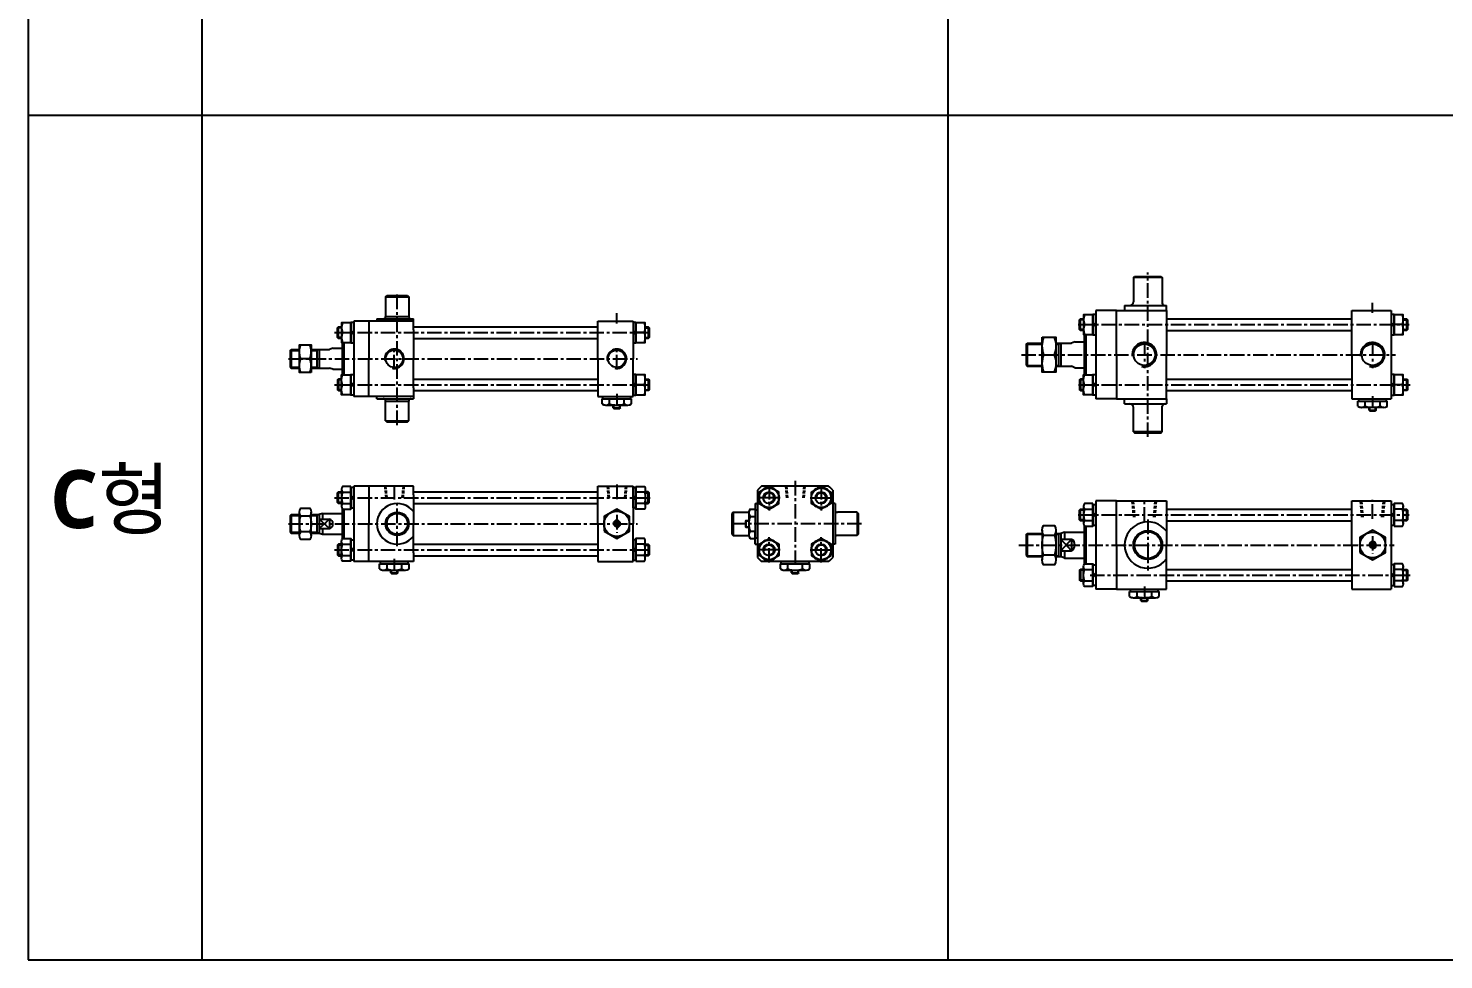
# Model space of a CAD drawing. Extents: x -819 to 4840, y 0 to 3452.
# Drawn here: x 0 to 1222, y 1846 to 2649 of the extents above; entities that cross this region are included whole.
import ezdxf

# ---------------------------------------------------------------- set-up
doc = ezdxf.new("R2010")
doc.units = 0
doc.header["$LTSCALE"] = 10
doc.header["$MEASUREMENT"] = 0
doc.linetypes.add('CENTER', pattern=[2, 1.25, -0.25, 0.25, -0.25])
doc.linetypes.add('HIDDEN', pattern=[0.375, 0.25, -0.125])
doc.layers.get('0').update_dxf_attribs({"linetype": 'CONTINUOUS'})
for name, color, linetype in [('CENTER', 1, 'CENTER'), ('DIM', 2, 'CONTINUOUS'), ('ML', 7, 'CONTINUOUS'), ('THIN', 3, 'CONTINUOUS')]:
    doc.layers.add(name, color=color, linetype=linetype)
doc.styles.add('문자', font='romans.shx')

msp = doc.modelspace()

# ---------------------------------------------------------------- linework, layer by layer
for p, q in [((0, 3452.3), (0, 1845.5)), ((150, 1845.5), (150, 3452.3)), ((794, 1845.5), (794, 3452.3)), ((0, 2573.9), (4840.2, 2573.9)), ((504.9, 2321.5), (505.4, 2321)), ((504.9, 2321.5), (510.9, 2321.5)), ((505.4, 2321), (510.4, 2321)), ((510.9, 2321.5), (510.4, 2321)), ((1157.2, 2319.5), (1157.7, 2319)), ((1157.2, 2319.5), (1163.2, 2319.5)), ((1157.7, 2319), (1162.7, 2319)), ((1163.2, 2319.5), (1162.7, 2319)), ((619.4, 2224.5), (618.9, 2224)), ((618.9, 2224), (618.9, 2219)), ((619.4, 2224.5), (619.4, 2218.5)), ((619.4, 2218.5), (618.9, 2219)), ((312.9, 2179.1), (313.4, 2178.6)), ((312.9, 2179.1), (318.9, 2179.1)), ((313.4, 2178.6), (318.4, 2178.6)), ((318.9, 2179.1), (318.4, 2178.6)), ((658.8, 2179.1), (659.3, 2178.6)), ((658.8, 2179.1), (664.8, 2179.1)), ((659.3, 2178.6), (664.3, 2178.6)), ((664.8, 2179.1), (664.3, 2178.6)), ((960.2, 2155.3), (960.7, 2154.8)), ((960.2, 2155.3), (966.2, 2155.3)), ((960.7, 2154.8), (965.7, 2154.8)), ((966.2, 2155.3), (965.7, 2154.8)), ((0, 1845.5), (4840.2, 1845.5))]:
    msp.add_line(p, q)
at = {"color": 7, "linetype": 'Continuous'}
for p, q in [((495.2, 2325), (495.2, 2329.4)), ((495.2, 2329.4), (507.9, 2329.4)), ((495.9, 2331.4), (519.9, 2331.4)), ((495.9, 2329.4), (495.9, 2331.4)), ((498.4, 2324), (517.4, 2324)), ((501.6, 2325), (501.6, 2329.4)), ((504.9, 2321.5), (504.9, 2324)), ((507.9, 2329.4), (520.6, 2329.4)), ((510.9, 2321.5), (510.9, 2324)), ((514.3, 2325), (514.3, 2329.4)), ((519.9, 2329.4), (519.9, 2331.4)), ((520.6, 2325), (520.6, 2329.4)), ((1147.5, 2323), (1147.5, 2327.4)), ((1147.5, 2327.4), (1160.2, 2327.4)), ((1148.2, 2329.4), (1172.2, 2329.4)), ((1148.2, 2327.4), (1148.2, 2329.4)), ((1150.7, 2322), (1169.8, 2322)), ((1153.9, 2323), (1153.9, 2327.4)), ((1157.2, 2319.5), (1157.2, 2322)), ((1160.2, 2327.4), (1172.9, 2327.4)), ((1163.2, 2319.5), (1163.2, 2322)), ((1166.6, 2323), (1166.6, 2327.4)), ((1172.2, 2327.4), (1172.2, 2329.4)), ((1172.9, 2323), (1172.9, 2327.4)), ((619.4, 2224.5), (621.9, 2224.5)), ((621.9, 2231), (621.9, 2212)), ((622.9, 2234.2), (627.3, 2234.2)), ((622.9, 2227.8), (627.3, 2227.8)), ((627.3, 2234.2), (627.3, 2221.5)), ((627.3, 2233.5), (629.3, 2233.5)), ((629.3, 2233.5), (629.3, 2209.5)), ((619.4, 2218.5), (621.9, 2218.5)), ((622.9, 2215.1), (627.3, 2215.1)), ((627.3, 2221.5), (627.3, 2208.8)), ((622.9, 2208.8), (627.3, 2208.8)), ((627.3, 2209.5), (629.3, 2209.5)), ((303.2, 2182.6), (303.2, 2187)), ((303.2, 2187), (315.9, 2187)), ((303.2, 2187), (315.9, 2187)), ((303.9, 2189), (327.9, 2189)), ((303.9, 2187), (303.9, 2189)), ((309.6, 2182.6), (309.6, 2187)), ((315.9, 2187), (328.6, 2187)), ((315.9, 2187), (328.6, 2187)), ((322.3, 2182.6), (322.3, 2187)), ((327.9, 2187), (327.9, 2189)), ((328.6, 2182.6), (328.6, 2187)), ((649.1, 2182.6), (649.1, 2187)), ((649.1, 2187), (661.8, 2187)), ((649.1, 2187), (661.8, 2187)), ((649.8, 2189), (673.8, 2189)), ((649.8, 2187), (649.8, 2189)), ((655.5, 2182.6), (655.5, 2187)), ((661.8, 2187), (674.5, 2187)), ((661.8, 2187), (674.5, 2187)), ((668.2, 2182.6), (668.2, 2187)), ((673.8, 2187), (673.8, 2189)), ((674.5, 2182.6), (674.5, 2187)), ((306.4, 2181.6), (325.4, 2181.6)), ((312.9, 2179.1), (312.9, 2181.6)), ((318.9, 2179.1), (318.9, 2181.6)), ((652.3, 2181.6), (671.3, 2181.6)), ((658.8, 2179.1), (658.8, 2181.6)), ((664.8, 2179.1), (664.8, 2181.6)), ((950.5, 2158.8), (950.5, 2163.2)), ((950.5, 2163.2), (963.2, 2163.2)), ((950.5, 2163.2), (963.2, 2163.2)), ((951.2, 2165.2), (975.2, 2165.2)), ((951.2, 2163.2), (951.2, 2165.2)), ((956.9, 2158.8), (956.9, 2163.2)), ((963.2, 2163.2), (975.9, 2163.2)), ((963.2, 2163.2), (975.9, 2163.2)), ((969.6, 2158.8), (969.6, 2163.2)), ((975.2, 2163.2), (975.2, 2165.2)), ((975.9, 2158.8), (975.9, 2163.2)), ((953.7, 2157.8), (972.8, 2157.8)), ((960.2, 2155.3), (960.2, 2157.8)), ((966.2, 2155.3), (966.2, 2157.8))]:
    msp.add_line(p, q, dxfattribs=at)
for points in [[(496.9, 2215.1), (507.9, 2208.8), (518.9, 2215.1), (518.9, 2227.8), (507.9, 2234.2), (496.9, 2227.8)], [(507.1, 2223), (506.2, 2221.5), (507.1, 2220), (508.8, 2220), (509.7, 2221.5), (508.8, 2223)], [(1149.2, 2196.9), (1160.2, 2190.5), (1171.2, 2196.9), (1171.2, 2209.6), (1160.2, 2215.9), (1149.2, 2209.6)], [(1159.4, 2204.7), (1158.5, 2203.2), (1159.4, 2201.7), (1161.1, 2201.7), (1162, 2203.2), (1161.1, 2204.7)]]:
    msp.add_lwpolyline(points, close=True, dxfattribs=at)
for centre, radius in [((507.9, 2221.5), 11), ((507.9, 2221.5), 2.5), ((1160.2, 2203.2), 11), ((1160.2, 2203.2), 2.5)]:
    msp.add_circle(centre, radius, dxfattribs=at)
for centre, radius, start, end in [((498.4, 2329.6), 5.62, 235.6158, 270), ((498.4, 2329.6), 5.62, 235.6158, 304.3842), ((507.9, 2345), 21, 252.412, 270), ((507.9, 2345), 21, 270, 287.588), ((517.4, 2329.6), 5.62, 235.6158, 304.3842), ((1150.7, 2327.6), 5.62, 235.6158, 270), ((1150.7, 2327.6), 5.62, 235.6158, 304.3842), ((1160.2, 2343), 21, 252.412, 270), ((1160.2, 2343), 21, 270, 287.588), ((1169.8, 2327.6), 5.62, 235.6158, 304.3842), ((627.5, 2231), 5.62, 145.6158, 180), ((627.5, 2231), 5.62, 145.6158, 214.3842), ((642.9, 2221.5), 21, 162.412, 180), ((642.9, 2221.5), 21, 180, 197.588), ((627.5, 2212), 5.62, 145.6158, 214.3842), ((306.4, 2187.2), 5.62, 235.6158, 270), ((306.4, 2187.2), 5.62, 235.6158, 304.3842), ((315.9, 2202.6), 21, 252.412, 270), ((315.9, 2202.6), 21, 270, 287.588), ((325.4, 2187.2), 5.62, 235.6158, 304.3842), ((652.3, 2187.2), 5.62, 235.6158, 270), ((652.3, 2187.2), 5.62, 235.6158, 304.3842), ((661.8, 2202.6), 21, 252.412, 270), ((661.8, 2202.6), 21, 270, 287.588), ((671.3, 2187.2), 5.62, 235.6158, 304.3842), ((953.7, 2163.4), 5.62, 235.6158, 270), ((953.7, 2163.4), 5.62, 235.6158, 304.3842), ((963.2, 2178.8), 21, 252.412, 270), ((963.2, 2178.8), 21, 270, 287.588), ((972.8, 2163.4), 5.62, 235.6158, 304.3842)]:
    msp.add_arc(centre, radius, start, end, dxfattribs=at)
at = {"layer": 'CENTER'}
for p, q in [((639.3, 2254.9), (639.3, 2233.1)), ((684.3, 2254.9), (684.3, 2233.1)), ((648.8, 2244), (629.9, 2244)), ((674.9, 2244), (693.8, 2244)), ((648.8, 2199), (629.9, 2199)), ((639.3, 2188.1), (639.3, 2209.9)), ((674.9, 2199), (693.8, 2199)), ((684.3, 2188.1), (684.3, 2209.9))]:
    msp.add_line(p, q, dxfattribs=at)
at = {"layer": 'DIM'}
for p, q in [((505.4, 2321), (505.4, 2324)), ((510.4, 2321), (510.4, 2324)), ((1157.7, 2319), (1157.7, 2322)), ((1162.7, 2319), (1162.7, 2322)), ((618.9, 2224), (621.9, 2224)), ((618.9, 2219), (621.9, 2219)), ((313.4, 2178.6), (313.4, 2181.6)), ((318.4, 2178.6), (318.4, 2181.6)), ((659.3, 2178.6), (659.3, 2181.6)), ((664.3, 2178.6), (664.3, 2181.6)), ((960.7, 2154.8), (960.7, 2157.8)), ((965.7, 2154.8), (965.7, 2157.8))]:
    msp.add_line(p, q, dxfattribs=at)
for centre in [(507.9, 2221.5), (1160.2, 2203.2)]:
    msp.add_arc(centre, 3, 270, 180, dxfattribs=at)
at = {"layer": 'ML'}
for p, q in [((953.7, 2433.9), (954.7, 2434.9)), ((978.7, 2433.9), (953.7, 2433.9)), ((953.7, 2433.9), (953.7, 2412.9)), ((977.7, 2434.9), (978.7, 2433.9)), ((978.7, 2433.9), (978.7, 2411.9)), ((308.4, 2417.4), (309.4, 2418.4)), ((308.4, 2417.4), (308.4, 2400.4)), ((308.4, 2417.4), (328.4, 2417.4)), ((327.4, 2418.4), (328.4, 2417.4)), ((328.4, 2417.4), (328.4, 2400.4)), ((946.2, 2409.9), (946.2, 2405.4)), ((982.2, 2405.4), (982.2, 2409.9)), ((280.9, 2396.4), (280.9, 2331.4)), ((293.9, 2396.4), (280.9, 2396.4)), ((332.4, 2396.4), (293.9, 2396.4)), ((293.9, 2396.4), (293.9, 2363.9)), ((300.9, 2398.4), (300.9, 2396.4)), ((308.4, 2400.4), (328.4, 2400.4)), ((332.4, 2396.4), (332.4, 2398.4)), ((332.4, 2388.9), (332.4, 2396.4)), ((491.4, 2363.9), (491.4, 2396.4)), ((491.4, 2396.4), (521.9, 2396.4)), ((521.9, 2396.4), (521.9, 2363.9)), ((908, 2388.4), (908, 2398.4)), ((918.7, 2395.3), (921.2, 2392.8)), ((921.2, 2405.4), (921.2, 2329.4)), ((939.2, 2405.4), (921.2, 2405.4)), ((939.2, 2367.4), (939.2, 2405.4)), ((939.2, 2405.4), (982.2, 2405.4)), ((982.2, 2405.4), (982.2, 2367.4)), ((1142.2, 2367.4), (1142.2, 2405.4)), ((1142.2, 2405.4), (1176.2, 2405.4)), ((1176.2, 2405.4), (1176.2, 2329.4)), ((1178.7, 2392.8), (1176.2, 2395.3)), ((1189.4, 2398.4), (1189.4, 2388.4)), ((267.7, 2381.4), (267.7, 2391.4)), ((271.2, 2386.4), (278.4, 2386.4)), ((278.4, 2388.3), (280.9, 2385.8)), ((278.4, 2386.9), (280.9, 2384.4)), ((332.4, 2388.9), (332.4, 2363.9)), ((524.4, 2385.8), (521.9, 2388.3)), ((524.4, 2384.4), (521.9, 2386.9)), ((531.7, 2386.4), (524.4, 2386.4)), ((535.1, 2391.4), (535.1, 2381.4)), ((911.2, 2384.9), (911.2, 2349.9)), ((911.5, 2393.4), (918.7, 2393.4)), ((912.7, 2384.9), (912.7, 2349.9)), ((918.7, 2393.9), (921.2, 2391.4)), ((1178.7, 2391.4), (1176.2, 2393.9)), ((1186, 2393.4), (1178.7, 2393.4)), ((225.9, 2370.9), (226.9, 2371.9)), ((225.9, 2370.9), (225.9, 2356.9)), ((226.9, 2371.9), (226.9, 2355.9)), ((248.9, 2371.9), (248.9, 2355.9)), ((250.9, 2371.9), (250.9, 2355.9)), ((262.9, 2372.9), (259.9, 2371.9)), ((270.9, 2377.9), (270.9, 2349.9)), ((272.4, 2377.9), (272.4, 2349.9)), ((862.2, 2377.4), (862.2, 2357.4)), ((889.2, 2377.4), (889.2, 2357.4)), ((891.2, 2377.4), (891.2, 2357.4)), ((903.2, 2378.6), (900.2, 2377.4)), ((244.1, 2363.9), (235.2, 2363.9)), ((293.9, 2331.4), (293.9, 2363.9)), ((332.4, 2338.9), (332.4, 2363.9)), ((491.4, 2363.9), (491.4, 2331.4)), ((521.9, 2331.4), (521.9, 2363.9)), ((874.9, 2367.4), (885.5, 2367.4)), ((939.2, 2367.4), (939.2, 2329.4)), ((982.2, 2329.4), (982.2, 2367.4)), ((1142.2, 2367.4), (1142.2, 2329.4)), ((225.9, 2356.9), (226.9, 2355.9)), ((262.9, 2354.9), (259.9, 2355.9)), ((267.7, 2346.4), (267.7, 2336.4)), ((535.1, 2346.4), (535.1, 2336.4)), ((903.2, 2356.2), (900.2, 2357.4)), ((908, 2346.4), (908, 2336.4)), ((1189.4, 2346.4), (1189.4, 2336.4)), ((271.2, 2341.4), (278.4, 2341.4)), ((278.4, 2340.8), (280.9, 2343.3)), ((278.4, 2339.4), (280.9, 2341.9)), ((332.4, 2338.9), (332.4, 2331.4)), ((524.4, 2340.8), (521.9, 2343.3)), ((524.4, 2339.4), (521.9, 2341.9)), ((531.7, 2341.4), (524.4, 2341.4)), ((911.5, 2341.4), (918.7, 2341.4)), ((918.7, 2340.8), (921.2, 2343.3)), ((918.7, 2339.4), (921.2, 2341.9)), ((1178.7, 2340.8), (1176.2, 2343.3)), ((1178.7, 2339.4), (1176.2, 2341.9)), ((1186, 2341.4), (1178.7, 2341.4)), ((293.9, 2331.4), (280.9, 2331.4)), ((332.4, 2331.4), (293.9, 2331.4)), ((300.9, 2329.4), (300.9, 2331.4)), ((308.4, 2310.4), (308.4, 2327.4)), ((308.4, 2327.4), (328.4, 2327.4)), ((328.4, 2310.4), (328.4, 2327.4)), ((332.4, 2331.4), (332.4, 2329.4)), ((491.4, 2331.4), (521.9, 2331.4)), ((939.2, 2329.4), (921.2, 2329.4)), ((939.2, 2329.4), (982.2, 2329.4)), ((946.2, 2324.9), (946.2, 2329.4)), ((953.7, 2300.9), (953.7, 2321.9)), ((978.7, 2300.9), (978.7, 2322.9)), ((982.2, 2329.4), (982.2, 2324.9)), ((1142.2, 2329.4), (1176.2, 2329.4)), ((308.4, 2310.4), (328.4, 2310.4)), ((308.4, 2310.4), (309.4, 2309.4)), ((327.4, 2309.4), (328.4, 2310.4)), ((978.7, 2300.9), (953.7, 2300.9)), ((953.7, 2300.9), (954.7, 2299.9)), ((977.7, 2299.9), (978.7, 2300.9)), ((267.7, 2239), (267.7, 2249)), ((270.4, 2251.4), (270.4, 2236.6)), ((271.2, 2248.9), (278.4, 2248.9)), ((293.9, 2254), (280.9, 2254)), ((280.9, 2254), (280.9, 2189)), ((293.9, 2254), (293.9, 2221.5)), ((332.4, 2254), (293.9, 2254)), ((332.4, 2246.5), (332.4, 2254)), ((491.4, 2254), (521.9, 2254)), ((491.4, 2221.5), (491.4, 2254)), ((521.9, 2254), (521.9, 2221.5)), ((531.7, 2248.9), (524.4, 2248.9)), ((532.4, 2251.4), (532.4, 2236.6)), ((535.1, 2239), (535.1, 2249)), ((629.3, 2250.4), (629.3, 2192.6)), ((690.7, 2254), (632.9, 2254)), ((694.3, 2250.4), (694.3, 2192.6)), ((271.2, 2239.1), (278.4, 2239.1)), ((278.4, 2246), (280.9, 2243.5)), ((278.4, 2244.5), (280.9, 2242)), ((332.4, 2246.5), (332.4, 2221.5)), ((524.4, 2246), (521.9, 2243.5)), ((524.4, 2244.5), (521.9, 2242)), ((531.7, 2239.1), (524.4, 2239.1)), ((627.3, 2239), (627.3, 2227.5)), ((627.3, 2239), (628.8, 2239)), ((696.3, 2239), (694.8, 2239)), ((696.3, 2239), (696.3, 2204)), ((910.7, 2236.6), (910.7, 2221.8)), ((939.2, 2241.2), (921.2, 2241.2)), ((921.2, 2241.2), (921.2, 2165.2)), ((939.2, 2241.2), (982.2, 2241.2)), ((939.2, 2203.2), (939.2, 2241.2)), ((982.2, 2241.2), (982.2, 2203.2)), ((1142.2, 2203.2), (1142.2, 2241.2)), ((1142.2, 2241.2), (1176.2, 2241.2)), ((1176.2, 2241.2), (1176.2, 2165.2)), ((1186.7, 2221.8), (1186.7, 2236.6)), ((225.9, 2228.5), (226.9, 2229.5)), ((225.9, 2228.5), (225.9, 2214.5)), ((226.9, 2229.5), (226.9, 2213.5)), ((234.1, 2211.4), (234.1, 2231.6)), ((243.1, 2228.2), (235.2, 2228.2)), ((244.2, 2211.4), (244.2, 2231.6)), ((248.9, 2229.5), (248.9, 2213.5)), ((253.9, 2230.5), (250.9, 2229.5)), ((250.9, 2229.5), (250.9, 2213.5)), ((250.9, 2225.6), (259.9, 2225.6)), ((253.9, 2230.5), (253.9, 2225.6)), ((259.9, 2225.6), (259.9, 2217.4)), ((270.9, 2234.6), (270.9, 2208.4)), ((272.4, 2234.2), (272.4, 2208.8)), ((608.3, 2231.5), (607.3, 2230.5)), ((607.3, 2230.5), (607.3, 2212.5)), ((608.3, 2231.5), (608.3, 2211.5)), ((608.3, 2231.5), (621.9, 2231.5)), ((715.3, 2231.5), (698.3, 2231.5)), ((715.3, 2231.5), (715.3, 2211.5)), ((715.3, 2231.5), (716.3, 2230.5)), ((716.3, 2230.5), (716.3, 2212.5)), ((908, 2224.2), (908, 2234.2)), ((911.5, 2234.1), (918.7, 2234.1)), ((911.5, 2224.3), (918.7, 2224.3)), ((918.7, 2231.2), (921.2, 2228.7)), ((918.7, 2229.7), (921.2, 2227.2)), ((1178.7, 2228.7), (1176.2, 2231.2)), ((1178.7, 2227.2), (1176.2, 2229.7)), ((1186, 2234.1), (1178.7, 2234.1)), ((1186, 2224.3), (1178.7, 2224.3)), ((1189.4, 2234.2), (1189.4, 2224.2)), ((225.9, 2214.5), (226.9, 2213.5)), ((243.1, 2214.7), (235.2, 2214.7)), ((250.9, 2217.4), (259.9, 2217.4)), ((250.9, 2213.5), (253.9, 2212.5)), ((253.9, 2217.4), (253.9, 2212.5)), ((293.9, 2189), (293.9, 2221.5)), ((332.4, 2196.5), (332.4, 2221.5)), ((491.4, 2221.5), (491.4, 2189)), ((521.9, 2189), (521.9, 2221.5)), ((607.3, 2212.5), (608.3, 2211.5)), ((608.3, 2211.5), (621.9, 2211.5)), ((627.3, 2204), (627.3, 2215.5)), ((715.3, 2211.5), (698.3, 2211.5)), ((716.3, 2212.5), (715.3, 2211.5)), ((862.2, 2213.2), (862.2, 2193.2)), ((874.9, 2216), (874.9, 2190.5)), ((876.2, 2211.7), (885.6, 2211.7)), ((886.9, 2216), (886.9, 2190.5)), ((889.2, 2213.2), (889.2, 2193.2)), ((894.2, 2214.4), (891.2, 2213.2)), ((891.2, 2213.2), (891.2, 2193.2)), ((894.2, 2214.4), (894.2, 2208.2)), ((911.2, 2219.8), (911.2, 2186.6)), ((912.7, 2219.4), (912.7, 2187)), ((267.7, 2204), (267.7, 2194)), ((270.4, 2191.6), (270.4, 2206.4)), ((271.2, 2203.9), (278.4, 2203.9)), ((278.4, 2198.5), (280.9, 2201)), ((278.4, 2197), (280.9, 2199.5)), ((524.4, 2198.5), (521.9, 2201)), ((524.4, 2197), (521.9, 2199.5)), ((531.7, 2203.9), (524.4, 2203.9)), ((532.4, 2191.6), (532.4, 2206.4)), ((535.1, 2204), (535.1, 2194)), ((627.3, 2204), (628.8, 2204)), ((696.3, 2204), (694.8, 2204)), ((891.2, 2208.2), (900.5, 2208.2)), ((900.2, 2208.2), (900.2, 2198.2)), ((939.2, 2203.2), (939.2, 2165.2)), ((982.2, 2165.2), (982.2, 2203.2)), ((1142.2, 2203.2), (1142.2, 2165.2)), ((271.2, 2194.1), (278.4, 2194.1)), ((293.9, 2189), (280.9, 2189)), ((332.4, 2189), (293.9, 2189)), ((332.4, 2196.5), (332.4, 2189)), ((491.4, 2189), (521.9, 2189)), ((531.7, 2194.1), (524.4, 2194.1)), ((690.7, 2189), (632.9, 2189)), ((876.2, 2194.7), (885.6, 2194.7)), ((891.2, 2198.2), (900.2, 2198.2)), ((894.2, 2192), (891.2, 2193.2)), ((894.2, 2198.2), (894.2, 2192)), ((908, 2182.2), (908, 2172.2)), ((910.7, 2169.8), (910.7, 2184.6)), ((911.5, 2182.1), (918.7, 2182.1)), ((918.7, 2176.7), (921.2, 2179.2)), ((918.7, 2175.2), (921.2, 2177.7)), ((1178.7, 2176.7), (1176.2, 2179.2)), ((1178.7, 2175.2), (1176.2, 2177.7)), ((1186, 2182.1), (1178.7, 2182.1)), ((1186.7, 2169.8), (1186.7, 2184.6)), ((1189.4, 2182.2), (1189.4, 2172.2)), ((911.5, 2172.3), (918.7, 2172.3)), ((939.2, 2165.2), (921.2, 2165.2)), ((939.2, 2165.2), (982.2, 2165.2)), ((1142.2, 2165.2), (1176.2, 2165.2)), ((1186, 2172.3), (1178.7, 2172.3))]:
    msp.add_line(p, q, dxfattribs=at)
at = {"layer": 'ML', "color": 7, "linetype": 'Continuous'}
for p, q in [((954.7, 2434.9), (977.7, 2434.9)), ((309.4, 2418.4), (327.4, 2418.4)), ((946.2, 2409.9), (982.2, 2409.9)), ((300.9, 2398.4), (332.4, 2398.4)), ((982.2, 2398.4), (1142.2, 2398.4)), ((332.4, 2391.4), (491.4, 2391.4)), ((982.2, 2388.4), (1142.2, 2388.4)), ((226.9, 2371.9), (234.1, 2371.9)), ((244.1, 2371.9), (259.9, 2371.9)), ((262.9, 2372.9), (270.9, 2372.9)), ((332.4, 2381.4), (491.4, 2381.4)), ((861.2, 2376.4), (862.2, 2377.4)), ((861.2, 2376.4), (861.2, 2358.4)), ((862.2, 2377.4), (874.9, 2377.4)), ((886.9, 2377.4), (891.2, 2377.4)), ((891.2, 2377.4), (900.2, 2377.4)), ((903.2, 2378.6), (911.2, 2378.6)), ((861.2, 2358.4), (862.2, 2357.4)), ((226.9, 2355.9), (234.1, 2355.9)), ((244.1, 2355.9), (259.9, 2355.9)), ((262.9, 2354.9), (270.9, 2354.9)), ((332.4, 2346.4), (491.4, 2346.4)), ((862.2, 2357.4), (874.9, 2357.4)), ((886.9, 2357.4), (891.2, 2357.4)), ((891.2, 2357.4), (900.2, 2357.4)), ((903.2, 2356.2), (911.2, 2356.2)), ((982.2, 2346.4), (1142.2, 2346.4)), ((332.4, 2336.4), (491.4, 2336.4)), ((982.2, 2336.4), (1142.2, 2336.4)), ((300.9, 2329.4), (332.4, 2329.4)), ((946.2, 2324.9), (982.2, 2324.9)), ((309.4, 2309.4), (327.4, 2309.4)), ((954.7, 2299.9), (977.7, 2299.9)), ((332.4, 2249), (491.4, 2249)), ((332.4, 2239), (491.4, 2239)), ((226.9, 2229.5), (234.1, 2229.5)), ((244.2, 2229.5), (250.9, 2229.5)), ((253.9, 2230.5), (270.9, 2230.5)), ((982.2, 2234.2), (1142.2, 2234.2)), ((982.2, 2224.2), (1142.2, 2224.2)), ((226.9, 2213.5), (234.1, 2213.5)), ((244.2, 2213.5), (250.9, 2213.5)), ((253.9, 2212.5), (270.9, 2212.5)), ((861.2, 2212.2), (862.2, 2213.2)), ((861.2, 2212.2), (861.2, 2194.2)), ((862.2, 2213.2), (874.9, 2213.2)), ((886.9, 2213.2), (891.2, 2213.2)), ((894.2, 2214.4), (911.2, 2214.4)), ((332.4, 2204), (491.4, 2204)), ((332.4, 2194), (491.4, 2194)), ((861.2, 2194.2), (862.2, 2193.2)), ((862.2, 2193.2), (874.9, 2193.2)), ((886.9, 2193.2), (891.2, 2193.2)), ((894.2, 2192), (911.2, 2192)), ((982.2, 2182.2), (1142.2, 2182.2)), ((982.2, 2172.2), (1142.2, 2172.2))]:
    msp.add_line(p, q, dxfattribs=at)
at = {"layer": 'ML', "color": 1, "linetype": 'CENTER'}
for p, q in [((966.2, 2296.5), (966.2, 2438.3)), ((318.4, 2306.7), (318.4, 2419.5)), ((1160.2, 2403.4), (1160.2, 2412.1)), ((507.9, 2394.4), (507.9, 2403.1)), ((264.2, 2386.4), (538.3, 2386.4)), ((906.2, 2393.4), (1191.9, 2393.4)), ((315.9, 2354.7), (315.9, 2373.1)), ((507.9, 2354.7), (507.9, 2373.1)), ((963.2, 2378.9), (963.2, 2355.9)), ((1160.2, 2378.9), (1160.2, 2355.9)), ((224.5, 2363.9), (525.9, 2363.9)), ((857.1, 2367.4), (1179.9, 2367.4)), ((264.2, 2341.4), (538.3, 2341.4)), ((507.9, 2333.6), (507.9, 2323.2)), ((906.3, 2341.4), (1192.6, 2341.4)), ((1160.2, 2331.6), (1160.2, 2321.2)), ((315.9, 2254.9), (315.9, 2242.3)), ((507.9, 2255.4), (507.9, 2241.9)), ((661.8, 2258.5), (661.8, 2184.1)), ((264.2, 2244), (538.3, 2244)), ((318.4, 2202.2), (318.4, 2240.7)), ((963.2, 2223.4), (963.2, 2242.1)), ((1160.2, 2225.9), (1160.2, 2242.1)), ((507.9, 2229.2), (507.9, 2213.8)), ((906.2, 2229.2), (1191.9, 2229.2)), ((966.2, 2225.2), (966.2, 2181.2)), ((224.5, 2221.5), (525.9, 2221.5)), ((719.1, 2221.5), (604.2, 2221.5)), ((264.2, 2199), (538.3, 2199)), ((854.9, 2203.2), (1178.7, 2203.2)), ((1160.2, 2210.9), (1160.2, 2195.5)), ((315.9, 2191.2), (315.9, 2180.8)), ((916.4, 2177.2), (1192.6, 2177.2)), ((963.2, 2167.4), (963.2, 2157))]:
    msp.add_line(p, q, dxfattribs=at)
at = {"layer": 'ML', "color": 2, "linetype": 'Continuous'}
for p, q in [((226.2, 2371.1), (234.1, 2371.1)), ((244.1, 2371.1), (248.9, 2371.1)), ((861.5, 2376.6), (874.9, 2376.6)), ((886.9, 2376.6), (889.2, 2376.6)), ((861.5, 2358.1), (874.9, 2358.1)), ((886.9, 2358.1), (889.2, 2358.1)), ((226.2, 2356.6), (234.1, 2356.6)), ((244.1, 2356.6), (248.9, 2356.6)), ((226.2, 2228.7), (234.1, 2228.7)), ((244.2, 2228.7), (248.9, 2228.7)), ((226.2, 2214.2), (234.1, 2214.2)), ((244.2, 2214.2), (248.9, 2214.2)), ((861.5, 2212.5), (874.9, 2212.5)), ((886.9, 2212.5), (889.2, 2212.5)), ((861.5, 2194), (874.9, 2194)), ((886.9, 2194), (889.2, 2194))]:
    msp.add_line(p, q, dxfattribs=at)
at = {"layer": 'ML', "color": 2}
for p, q in [((248.9, 2371.1), (250.2, 2371.9)), ((889.2, 2376.6), (890.5, 2377.4)), ((889.2, 2358.1), (890.5, 2357.4)), ((248.9, 2356.6), (250.2, 2355.9)), ((248.9, 2228.7), (250.2, 2229.5)), ((259.9, 2225.6), (250.9, 2217.4)), ((259.9, 2217.4), (250.9, 2225.6)), ((248.9, 2214.2), (250.2, 2213.5)), ((889.2, 2212.5), (890.5, 2213.2)), ((900.2, 2208.2), (891.2, 2198.2)), ((900.2, 2198.2), (891.2, 2208.2)), ((889.2, 2194), (890.5, 2193.2))]:
    msp.add_line(p, q, dxfattribs=at)
at = {"layer": 'ML', "color": 6, "linetype": 'HIDDEN'}
for p, q in [((307.6, 2254), (308.5, 2244)), ((308.4, 2254), (309.3, 2244)), ((323.4, 2254), (322.5, 2244)), ((324.2, 2254), (323.4, 2244)), ((499.6, 2254), (500.5, 2244)), ((500.4, 2254), (501.3, 2244)), ((515.4, 2254), (514.5, 2244)), ((516.2, 2254), (515.4, 2244)), ((653.5, 2254), (654.4, 2244)), ((654.3, 2254), (655.2, 2244)), ((669.3, 2254), (668.4, 2244)), ((670.2, 2254), (669.3, 2244)), ((954, 2227.2), (952.8, 2241.2)), ((955.1, 2227.2), (953.9, 2241.2)), ((971.3, 2227.2), (972.5, 2241.2)), ((972.5, 2227.2), (973.7, 2241.2)), ((1151, 2227.2), (1149.8, 2241.2)), ((1152.1, 2227.2), (1150.9, 2241.2)), ((1168.3, 2227.2), (1169.5, 2241.2)), ((1169.5, 2227.2), (1170.7, 2241.2))]:
    msp.add_line(p, q, dxfattribs=at)
at = {"layer": 'ML'}
for points in [[(278.4, 2394.9), (270.4, 2394.9), (270.4, 2377.9), (278.4, 2377.9)], [(524.4, 2377.9), (532.4, 2377.9), (532.4, 2394.9), (524.4, 2394.9)], [(918.7, 2401.9), (910.7, 2401.9), (910.7, 2384.9), (918.7, 2384.9)], [(1178.7, 2384.9), (1186.7, 2384.9), (1186.7, 2401.9), (1178.7, 2401.9)], [(874.9, 2382.4), (886.9, 2382.4), (886.9, 2352.4), (874.9, 2352.4)], [(244.1, 2351.9), (234.1, 2351.9), (234.1, 2375.9), (244.1, 2375.9)], [(278.4, 2332.9), (270.4, 2332.9), (270.4, 2349.9), (278.4, 2349.9)], [(524.4, 2332.9), (532.4, 2332.9), (532.4, 2349.9), (524.4, 2349.9)], [(918.7, 2332.9), (910.7, 2332.9), (910.7, 2349.9), (918.7, 2349.9)], [(1178.7, 2332.9), (1186.7, 2332.9), (1186.7, 2349.9), (1178.7, 2349.9)]]:
    msp.add_lwpolyline(points, close=True, dxfattribs=at)
for points in [[(271.2, 2394.9, 0.178633), (271.2, 2386.4, 0.178633), (271.2, 2377.9)], [(531.7, 2377.9, 0.178633), (531.7, 2386.4, 0.178633), (531.7, 2394.9)], [(911.5, 2401.9, 0.178633), (911.5, 2393.4, 0.178633), (911.5, 2384.9)], [(1186, 2384.9, 0.178633), (1186, 2393.4, 0.178633), (1186, 2401.9)], [(876.2, 2382.4, 0.178633), (876.2, 2367.4, 0.178633), (876.2, 2352.4)], [(885.5, 2382.4, -0.178633), (885.5, 2367.4, -0.178633), (885.5, 2352.4)], [(235.2, 2351.9, -0.178633), (235.2, 2363.9, -0.178633), (235.2, 2375.9)], [(243.1, 2351.9, 0.178633), (243.1, 2363.9, 0.178633), (243.1, 2375.9)], [(271.2, 2332.9, -0.178633), (271.2, 2341.4, -0.178633), (271.2, 2349.9)], [(531.7, 2332.9, 0.178633), (531.7, 2341.4, 0.178633), (531.7, 2349.9)], [(911.5, 2332.9, -0.178633), (911.5, 2341.4, -0.178633), (911.5, 2349.9)], [(1186, 2332.9, 0.178633), (1186, 2341.4, 0.178633), (1186, 2349.9)], [(278.4, 2253.8), (271.2, 2253.8, 0.309401), (271.2, 2248.9, 0.154701), (271.2, 2239.1, 0.309401), (271.2, 2234.2), (278.4, 2234.2), (278.4, 2253.8)], [(524.4, 2253.8), (531.7, 2253.8, -0.309401), (531.7, 2248.9, -0.154701), (531.7, 2239.1, -0.309401), (531.7, 2234.2), (524.4, 2234.2), (524.4, 2253.8)], [(918.7, 2239), (911.5, 2239, 0.309401), (911.5, 2234.1, 0.154701), (911.5, 2224.3, 0.309401), (911.5, 2219.4), (918.7, 2219.4), (918.7, 2239)], [(1178.7, 2219.4), (1186, 2219.4, 0.309401), (1186, 2224.3, 0.154701), (1186, 2234.1, 0.309401), (1186, 2239), (1178.7, 2239), (1178.7, 2219.4)], [(243.1, 2214.7, -0.309401), (243.1, 2208), (235.2, 2208, -0.309401), (235.2, 2214.7, -0.154701), (235.2, 2228.2, -0.309401), (235.2, 2235), (243.1, 2235, -0.309401), (243.1, 2228.2, -0.154701), (243.1, 2214.7, 0.178633)], [(876.2, 2211.7, -0.309401), (876.2, 2220.2), (885.6, 2220.2, -0.309401), (885.6, 2211.7, -0.154701), (885.6, 2194.7, -0.309401), (885.6, 2186.2), (876.2, 2186.2, -0.309401), (876.2, 2194.7, -0.154701), (876.2, 2211.7)], [(278.4, 2189.2), (271.2, 2189.2, -0.309401), (271.2, 2194.1, -0.154701), (271.2, 2203.9, -0.309401), (271.2, 2208.8), (278.4, 2208.8), (278.4, 2189.2)], [(524.4, 2189.2), (531.7, 2189.2, 0.309401), (531.7, 2194.1, 0.154701), (531.7, 2203.9, 0.309401), (531.7, 2208.8), (524.4, 2208.8), (524.4, 2189.2)], [(918.7, 2167.4), (911.5, 2167.4, -0.309401), (911.5, 2172.3, -0.154701), (911.5, 2182.1, -0.309401), (911.5, 2187), (918.7, 2187), (918.7, 2167.4)], [(1178.7, 2167.4), (1186, 2167.4, 0.309401), (1186, 2172.3, 0.154701), (1186, 2182.1, 0.309401), (1186, 2187), (1178.7, 2187), (1178.7, 2167.4)]]:
    msp.add_lwpolyline(points, format="xyb", dxfattribs=at)
for points in [[(280.9, 2377.6), (280.9, 2395.2), (278.4, 2395.2), (278.4, 2377.6), (280.9, 2377.6)], [(521.9, 2395.2), (521.9, 2377.6), (524.4, 2377.6), (524.4, 2395.2), (521.9, 2395.2)], [(910.7, 2388.4), (908, 2388.4), (907.2, 2389.2), (907.2, 2397.6), (908, 2398.4), (910.7, 2398.4)], [(921.2, 2384.6), (921.2, 2402.2), (918.7, 2402.2), (918.7, 2384.6), (921.2, 2384.6)], [(1176.2, 2402.2), (1176.2, 2384.6), (1178.7, 2384.6), (1178.7, 2402.2), (1176.2, 2402.2)], [(1186.7, 2398.4), (1189.4, 2398.4), (1190.2, 2397.6), (1190.2, 2389.2), (1189.4, 2388.4), (1186.7, 2388.4)], [(270.4, 2381.4), (267.7, 2381.4), (266.9, 2382.2), (266.9, 2390.6), (267.7, 2391.4), (270.4, 2391.4)], [(532.4, 2391.4), (535.1, 2391.4), (535.9, 2390.6), (535.9, 2382.2), (535.1, 2381.4), (532.4, 2381.4)], [(270.4, 2346.4), (267.7, 2346.4), (266.9, 2345.6), (266.9, 2337.2), (267.7, 2336.4), (270.4, 2336.4)], [(280.9, 2350.2), (280.9, 2332.6), (278.4, 2332.6), (278.4, 2350.2), (280.9, 2350.2)], [(521.9, 2350.2), (521.9, 2332.6), (524.4, 2332.6), (524.4, 2350.2), (521.9, 2350.2)], [(532.4, 2346.4), (535.1, 2346.4), (535.9, 2345.6), (535.9, 2337.2), (535.1, 2336.4), (532.4, 2336.4)], [(910.7, 2346.4), (908, 2346.4), (907.2, 2345.6), (907.2, 2337.2), (908, 2336.4), (910.7, 2336.4)], [(921.2, 2350.2), (921.2, 2332.6), (918.7, 2332.6), (918.7, 2350.2), (921.2, 2350.2)], [(1176.2, 2350.2), (1176.2, 2332.6), (1178.7, 2332.6), (1178.7, 2350.2), (1176.2, 2350.2)], [(1186.7, 2346.4), (1189.4, 2346.4), (1190.2, 2345.6), (1190.2, 2337.2), (1189.4, 2336.4), (1186.7, 2336.4)], [(270.4, 2239), (267.7, 2239), (266.9, 2239.8), (266.9, 2248.2), (267.7, 2249), (270.4, 2249)], [(280.9, 2235.2), (280.9, 2252.8), (278.4, 2252.8), (278.4, 2235.2), (280.9, 2235.2)], [(521.9, 2235.2), (521.9, 2252.8), (524.4, 2252.8), (524.4, 2235.2), (521.9, 2235.2)], [(532.4, 2239), (535.1, 2239), (535.9, 2239.8), (535.9, 2248.2), (535.1, 2249), (532.4, 2249)], [(630.8, 2248.9), (630.8, 2239.1), (639.3, 2234.2), (647.8, 2239.1), (647.8, 2248.9), (639.3, 2253.8), (630.8, 2248.9)], [(692.8, 2248.9), (692.8, 2239.1), (684.3, 2234.2), (675.8, 2239.1), (675.8, 2248.9), (684.3, 2253.8), (692.8, 2248.9)], [(921.2, 2220.4), (921.2, 2238), (918.7, 2238), (918.7, 2220.4), (921.2, 2220.4)], [(1176.2, 2238), (1176.2, 2220.4), (1178.7, 2220.4), (1178.7, 2238), (1176.2, 2238)], [(910.7, 2224.2), (908, 2224.2), (907.2, 2225), (907.2, 2233.4), (908, 2234.2), (910.7, 2234.2)], [(1186.7, 2234.2), (1189.4, 2234.2), (1190.2, 2233.4), (1190.2, 2225), (1189.4, 2224.2), (1186.7, 2224.2)], [(270.4, 2204), (267.7, 2204), (266.9, 2203.2), (266.9, 2194.8), (267.7, 2194), (270.4, 2194)], [(280.9, 2207.8), (280.9, 2190.2), (278.4, 2190.2), (278.4, 2207.8), (280.9, 2207.8)], [(521.9, 2207.8), (521.9, 2190.2), (524.4, 2190.2), (524.4, 2207.8), (521.9, 2207.8)], [(532.4, 2204), (535.1, 2204), (535.9, 2203.2), (535.9, 2194.8), (535.1, 2194), (532.4, 2194)], [(630.8, 2194.1), (630.8, 2203.9), (639.3, 2208.8), (647.8, 2203.9), (647.8, 2194.1), (639.3, 2189.2), (630.8, 2194.1)], [(692.8, 2194.1), (692.8, 2203.9), (684.3, 2208.8), (675.8, 2203.9), (675.8, 2194.1), (684.3, 2189.2), (692.8, 2194.1)], [(910.7, 2182.2), (908, 2182.2), (907.2, 2181.4), (907.2, 2173), (908, 2172.2), (910.7, 2172.2)], [(921.2, 2186), (921.2, 2168.4), (918.7, 2168.4), (918.7, 2186), (921.2, 2186)], [(1176.2, 2186), (1176.2, 2168.4), (1178.7, 2168.4), (1178.7, 2186), (1176.2, 2186)], [(1186.7, 2182.2), (1189.4, 2182.2), (1190.2, 2181.4), (1190.2, 2173), (1189.4, 2172.2), (1186.7, 2172.2)]]:
    msp.add_lwpolyline(points, dxfattribs=at)
for centre, radius in [((315.9, 2363.9), 7.48), ((507.9, 2363.9), 7.48), ((963.2, 2367.4), 9.32), ((1160.2, 2367.4), 9.32), ((639.3, 2244), 8.5), ((639.3, 2244), 5), ((684.3, 2244), 8.5), ((684.3, 2244), 5), ((318.4, 2221.5), 10), ((318.4, 2221.5), 9), ((966.2, 2203.2), 12.5), ((966.2, 2203.2), 11.5), ((639.3, 2199), 8.5), ((639.3, 2199), 5), ((684.3, 2199), 8.5), ((684.3, 2199), 5)]:
    msp.add_circle(centre, radius, dxfattribs=at)
for centre, radius, start, end in [((950.7, 2412.9), 3, 270, 0), ((980.7, 2411.9), 2, 180, 270), ((306.4, 2400.4), 2, 270, 0), ((330.4, 2400.4), 2, 180, 270), ((306.4, 2327.4), 2, 0, 90), ((330.4, 2327.4), 2, 90, 180), ((950.7, 2321.9), 3, 0, 90), ((980.7, 2322.9), 2, 90, 180), ((661.8, 2221.5), 43.5, 131.6579, 138.3421), ((639.3, 2244), 8.8, 104.9963, 135.0037), ((639.3, 2244), 8.8, 44.9963, 75.0037), ((684.3, 2244), 8.8, 104.9963, 135.0037), ((684.3, 2244), 8.8, 44.9963, 75.0037), ((661.8, 2221.5), 43.5, 41.6579, 48.3421), ((318.4, 2221.5), 17.5, 36.8699, 323.1301), ((628.8, 2239.5), 0.5, 270, 0), ((639.3, 2244), 8.8, 164.9963, 195.0037), ((639.3, 2244), 8.8, 224.9963, 255.0037), ((639.3, 2244), 8.8, 284.9963, 315.0037), ((639.3, 2244), 8.8, 344.9963, 15.0037), ((684.3, 2244), 8.8, 164.9963, 195.0037), ((684.3, 2244), 8.8, 224.9963, 255.0037), ((684.3, 2244), 8.8, 284.9963, 315.0037), ((684.3, 2244), 8.8, 344.9963, 15.0037), ((694.8, 2239.5), 0.5, 180, 270), ((258.6, 2221.5), 4.33, 287.9202, 72.0798), ((625.3, 2233.5), 2, 359.2001, 0), ((698.3, 2233.5), 2, 180, 270), ((698.3, 2209.5), 2, 90, 180), ((966.2, 2203.2), 20, 36.8699, 323.1301), ((628.8, 2203.5), 0.5, 0, 90), ((639.3, 2199), 8.8, 164.9963, 195.0037), ((639.3, 2199), 8.8, 104.9963, 135.0037), ((639.3, 2199), 8.8, 44.9963, 75.0037), ((639.3, 2199), 8.8, 344.9963, 15.0037), ((684.3, 2199), 8.8, 164.9963, 195.0037), ((684.3, 2199), 8.8, 104.9963, 135.0037), ((684.3, 2199), 8.8, 44.9963, 75.0037), ((684.3, 2199), 8.8, 344.9963, 15.0037), ((694.8, 2203.5), 0.5, 90, 180), ((897.3, 2203.3), 5.89, 299.364, 57.3312), ((661.8, 2221.5), 43.5, 221.6579, 228.3421), ((639.3, 2199), 8.8, 224.9963, 255.0037), ((639.3, 2199), 8.8, 284.9963, 315.0037), ((684.3, 2199), 8.8, 224.9963, 255.0037), ((684.3, 2199), 8.8, 284.9963, 315.0037), ((661.8, 2221.5), 43.5, 311.6579, 318.3421)]:
    msp.add_arc(centre, radius, start, end, dxfattribs=at)
at = {"layer": 'ML', "color": 2}
for centre, radius, start, end in [((315.9, 2363.9), 8.33, 257.7757, 190.5803), ((507.9, 2363.9), 8.33, 257.7757, 190.5803), ((963.2, 2367.4), 10.5, 255.8665, 186.9898), ((1160.2, 2367.4), 10.5, 255.8665, 186.9898), ((639.3, 2244), 4.19, 259.1333, 190.7369), ((684.3, 2244), 4.19, 256.0782, 189.9609), ((639.3, 2199), 4.19, 259.5017, 192.7138), ((684.3, 2199), 4.19, 256.8489, 192.1583)]:
    msp.add_arc(centre, radius, start, end, dxfattribs=at)
at = {"layer": 'THIN', "color": 2}
for p, q in [((910.7, 2397.6), (907.2, 2397.6)), ((1186.7, 2397.6), (1190.2, 2397.6)), ((270.4, 2390.6), (266.9, 2390.6)), ((270.4, 2382.2), (266.9, 2382.2)), ((532.4, 2390.6), (535.9, 2390.6)), ((532.4, 2382.2), (535.9, 2382.2)), ((910.7, 2389.2), (907.2, 2389.2)), ((1186.7, 2389.2), (1190.2, 2389.2)), ((270.4, 2345.6), (266.9, 2345.6)), ((532.4, 2345.6), (535.9, 2345.6)), ((910.7, 2345.6), (907.2, 2345.6)), ((1186.7, 2345.6), (1190.2, 2345.6)), ((270.4, 2337.2), (266.9, 2337.2)), ((532.4, 2337.2), (535.9, 2337.2)), ((910.7, 2337.2), (907.2, 2337.2)), ((1186.7, 2337.2), (1190.2, 2337.2)), ((270.4, 2248.2), (266.9, 2248.2)), ((532.4, 2248.2), (535.9, 2248.2)), ((270.4, 2239.8), (266.9, 2239.8)), ((532.4, 2239.8), (535.9, 2239.8)), ((910.7, 2233.4), (907.2, 2233.4)), ((910.7, 2225), (907.2, 2225)), ((1186.7, 2233.4), (1190.2, 2233.4)), ((1186.7, 2225), (1190.2, 2225)), ((270.4, 2203.2), (266.9, 2203.2)), ((532.4, 2203.2), (535.9, 2203.2)), ((270.4, 2194.8), (266.9, 2194.8)), ((532.4, 2194.8), (535.9, 2194.8)), ((910.7, 2181.4), (907.2, 2181.4)), ((1186.7, 2181.4), (1190.2, 2181.4)), ((910.7, 2173), (907.2, 2173)), ((1186.7, 2173), (1190.2, 2173))]:
    msp.add_line(p, q, dxfattribs=at)

# ---------------------------------------------------------------- texts
at = {"insert": (18.7, 2267.8), "char_height": 50, "attachment_point": 1, "style": '문자'}
msp.add_mtext_dynamic_manual_height_columns('{\\fMalgun Gothic|b1|i0|c129|p50;C형}', width=655.383, gutter_width=160, heights=[-66.4], dxfattribs=at)

doc.saveas('drawing.dxf')
